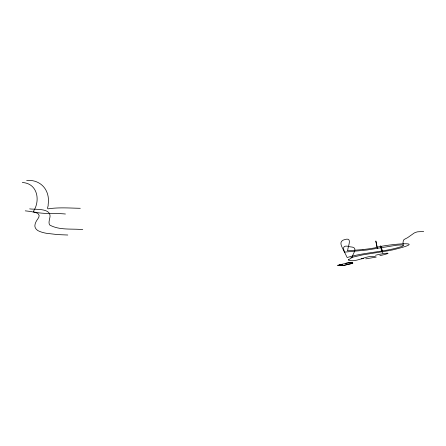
<?xml version="1.0" encoding="UTF-8"?>
<svg xmlns="http://www.w3.org/2000/svg" width="446" height="446" viewBox="0 0 446 446"><rect width="100%" height="100%" fill="white"/><g stroke="black" fill="none" stroke-linecap="round" stroke-linejoin="round"><path stroke-width="0.67" d="M347.741 250.685C347.445 247.017 353.16 236.776 344.775 239.614A65.044 35.697 83.6 0 0 343.035 240.188C337.99 242.446 343.303 248.801 344.39 252.152L366.891 250.033L396.951 245.177L401.985 244.921L403.045 245.189L403.156 245.657A12.51 1.795 -9.8 0 1 402.364 246.27C384.536 252.319 365.179 251.984 347.161 257.52C344.524 252.051 339.389 243.549 350.121 246.822C359.013 247.212 353.009 252.994 351.966 257.582L348.962 259.488M352.831 263.029L352.792 263.084A3.981 0.535 -9.3 0 1 352.463 263.285L352.295 263.352A3.473 0.468 -9.3 0 1 351.621 263.575L343.86 265.376M352.334 263.101L351.877 263.385A2.999 0.407 -9.3 0 1 351.292 263.58L345.092 265.086A3.016 0.407 -9.3 0 1 344.195 265.259L343.504 265.431M348.694 259.795L348.638 259.895A23.56 3.261 -9.6 0 0 348.621 260.297C356.722 262.404 364.789 256.104 373.001 256.311A58.37 7.889 -9.1 0 1 374.361 256.472L376.246 257.08L365.72 258.87M350.885 257.587L362.626 254.889L381.302 251.912A51.48 7.654 -9.8 0 0 392.463 249.961C435.201 239.586 383.365 244.653 374.902 247.859A36.723 5.586 -9.7 0 1 372.087 248.333L370.944 248.511A28.488 4.298 -9.7 0 1 362.988 249.531M337.315 265.364L346.403 263.229A3.228 0.435 -9.3 0 1 347.322 263.056L349.435 262.722A3.484 0.474 -9.3 0 1 350.255 262.688L352.641 262.861M345.572 263.341L346.252 263.19A3.629 0.491 -9.3 0 1 347.306 262.989L349.123 262.75M375.526 255.285C380.65 253.707 398.2 251.293 379.864 255.692M343.571 265.353L342.45 265.554A3.507 0.474 -9.3 0 1 341.575 265.615M343.253 265.392L342.656 265.459A3.05 0.413 -9.3 0 1 341.898 265.509L338.018 265.409L341.681 265.515M362.966 249.543L347.679 250.814M82.755 229.618C71.94 228.469 59.63 230.498 49.807 225.063C48.402 223.284 49.261 220.859 49.567 218.841C53.169 207.591 35.752 209.821 29.67 208.867M67.792 235.02L57.478 234.59L46.284 233.269A55.494 11.97 -6.4 0 1 39.432 231.329C36.488 230.365 33.968 227.382 35.106 224.187A160.404 35.106 -7.9 0 1 35.836 222.13C36.7 219.521 41.238 216.282 38.049 213.712A28.683 6.428 -5.2 0 0 35.931 212.686L30.947 211.527L25.255 210.846M80.286 208.293C69.559 208.092 58.694 207.212 48.04 208.851C46.752 208.761 48.614 205.645 48.157 204.524C50.264 190.715 41.389 179.459 26.671 180.379M65.428 214.008C54.875 212.92 43.652 214.437 33.4 211.789L33.299 211.51C40.619 200.851 37.72 183.256 22.3 182.514M423.7 231.507L417.651 231.809A15.788 15.471 26.2 0 0 414.223 233.002L407.583 237.679L404.282 239.402A2.737 2.654 11.3 0 0 403.429 240.461L403.033 242.362L403.201 245.573M352.173 262.962L349.893 262.794A3.066 0.418 -9.3 0 0 349.179 262.822M382.796 253.111C382.412 249.793 379.022 239.686 381.592 250.986M376.881 247.056L375.839 240.974L377.5 248.338M348.644 259.801A18.013 2.47 -10.3 0 1 348.872 259.505M352.591 262.9A3.473 0.468 -9.3 0 1 352.786 263.012M352.128 263.001A2.999 0.407 -9.3 0 1 352.295 263.095M361.661 258.808L363.735 258.479L361.667 258.791M339.584 265.03L339.172 265.13L340.008 265.058L339.584 265.03M340.738 264.746L340.32 264.852L341.162 264.779L340.738 264.746M341.892 264.467L341.474 264.567L342.316 264.495L341.892 264.467"/></g></svg>
